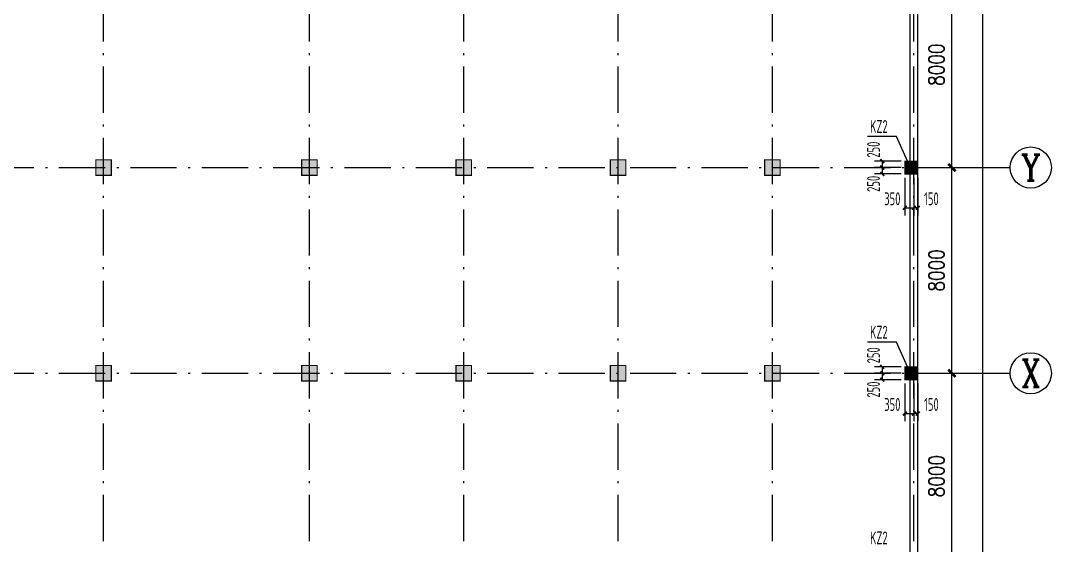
# Model space of a CAD drawing. Extents: x 2468086 to 6957054, y -3413633 to -667223.
# Drawn here: x 5171545 to 5211616, y -1133461 to -1113053 of the extents above; entities that cross this region are included whole.
import ezdxf
from ezdxf.enums import TextEntityAlignment as Align

# ---------------------------------------------------------------- set-up
doc = ezdxf.new("R2010")
doc.units = 0
doc.header["$LTSCALE"] = 100
doc.header["$MEASUREMENT"] = 0
doc.linetypes.add('2', pattern=[18.5, 12, -3, 0.5, -3])
doc.layers.get('0').update_dxf_attribs({"linetype": 'CONTINUOUS'})
doc.layers.get('DEFPOINTS').update_dxf_attribs({"linetype": 'CONTINUOUS'})
for name, color, linetype in [('AXIS', 3, 'CONTINUOUS'), ('AXIS_TEXT', 7, 'CONTINUOUS'), ('墙__实线', 3, 'CONTINUOUS'), ('柱', 2, 'CONTINUOUS'), ('柱填充', 43, 'CONTINUOUS'), ('柱编号', 211, 'CONTINUOUS'), ('轴线__尺寸数字', 7, 'CONTINUOUS'), ('轴线__点划线', 252, '2'), ('通风井定位', 145, 'CONTINUOUS')]:
    doc.layers.add(name, color=color, linetype=linetype)
doc.styles.add('_TCH_AXIS', font='COMPLEX', dxfattribs={"bigfont": 'GBCBIG'})
doc.styles.add('DIM_FONT', font='SIMPLEX.shx', dxfattribs={"width": 0.8})
doc.styles.add('GB', font='gbxwxt.shx', dxfattribs={"width": 0.7, "height": 500, "bigfont": 'gbhzfs.shx'})
doc.dimstyles.new('DIMN200', dxfattribs={"dimscale": 2, "dimtxt": 300, "dimasz": 100, "dimexe": 250, "dimexo": 300, "dimgap": 150, "dimtad": 1, "dimdec": 0, "dimzin": 0, "dimdsep": 46, "dimtxsty": 'DIM_FONT', "dimblk": 'ARCHTICK', "dimcen": 0.09, "dimclrt": 7, "dimazin": 2, "dimtfac": 1, "dimtdec": 0, "dimtix": 1, "dimtmove": 2, "dimatfit": 3, "dimldrblk": 'ARCHTICK', "dimfxl": 1, "dimtolj": 1, "dimtzin": 0, "dimarcsym": 0})
doc.dimstyles.new('LYSDIM1', dxfattribs={"dimtxt": 375, "dimasz": 1.5, "dimexe": 300, "dimexo": 150, "dimgap": 90, "dimtad": 1, "dimdec": 0, "dimzin": 0, "dimdsep": 46, "dimtxsty": 'GB', "dimblk1": 'JT', "dimblk2": 'JT', "dimsah": 1, "dimcen": 0, "dimclrt": 7, "dimadec": 0, "dimazin": 0, "dimtfac": 1, "dimtdec": 0, "dimtix": 1, "dimtmove": 2, "dimatfit": 3, "dimldrblk": 'JT', "dimfxl": 1, "dimtolj": 1, "dimtzin": 0, "dimarcsym": 0})

# ---------------------------------------------------------------- blocks, each defined once
blk = doc.blocks.new('_ARCHTICK')
at = {"color": 0, "const_width": 0.5}
blk.add_lwpolyline([(-0.71, -0.71), (0.71, 0.71)], dxfattribs=at)
blk = doc.blocks.new('*D2829')
at = {"layer": 'AXIS', "color": 0, "lineweight": -2, "transparency": 16777216}
for p, q in [((5206622, -1126768), (5208249, -1126768)), ((5207749, -1134768), (5207749, -1126768)), ((5206622, -1134768), (5208249, -1134768))]:
    blk.add_line(p, q, dxfattribs=at)
at = {"layer": 'DEFPOINTS', "color": 0, "transparency": 16777216}
for p in [(5206022, -1126768), (5207749, -1126768), (5206022, -1134768)]:
    blk.add_point(p, dxfattribs=at)
at = {"layer": 'AXIS', "color": 0, "lineweight": -2, "transparency": 16777216, "xscale": 200, "yscale": 200, "zscale": 200}
for p, rotation in [((5207749, -1126768), 90), ((5207749, -1134768), 270)]:
    blk.add_blockref('_ARCHTICK', p, dxfattribs=dict(at, rotation=rotation))
at = {"layer": 'AXIS', "color": 7, "transparency": 16777216, "insert": (5207149, -1130768), "char_height": 600, "attachment_point": 5, "rotation": 90, "style": 'DIM_FONT'}
blk.add_mtext('\\A1;8000', dxfattribs=at)
blk = doc.blocks.new('*D2830')
at = {"layer": 'AXIS', "color": 0, "lineweight": -2, "transparency": 16777216}
for p, q in [((5206622, -1118768), (5208249, -1118768)), ((5207749, -1126768), (5207749, -1118768)), ((5206622, -1126768), (5208249, -1126768))]:
    blk.add_line(p, q, dxfattribs=at)
at = {"layer": 'DEFPOINTS', "color": 0, "transparency": 16777216}
for p in [(5206022, -1118768), (5207749, -1118768), (5206022, -1126768)]:
    blk.add_point(p, dxfattribs=at)
at = {"layer": 'AXIS', "color": 0, "lineweight": -2, "transparency": 16777216, "xscale": 200, "yscale": 200, "zscale": 200}
for p, rotation in [((5207749, -1118768), 90), ((5207749, -1126768), 270)]:
    blk.add_blockref('_ARCHTICK', p, dxfattribs=dict(at, rotation=rotation))
at = {"layer": 'AXIS', "color": 7, "transparency": 16777216, "insert": (5207149, -1122768), "char_height": 600, "attachment_point": 5, "rotation": 90, "style": 'DIM_FONT'}
blk.add_mtext('\\A1;8000', dxfattribs=at)
blk = doc.blocks.new('*D2831')
at = {"layer": 'AXIS', "color": 0, "lineweight": -2, "transparency": 16777216}
for p, q in [((5206622, -1110768), (5208249, -1110768)), ((5207749, -1118768), (5207749, -1110768)), ((5206622, -1118768), (5208249, -1118768))]:
    blk.add_line(p, q, dxfattribs=at)
at = {"layer": 'DEFPOINTS', "color": 0, "transparency": 16777216}
for p in [(5206022, -1110768), (5207749, -1110768), (5206022, -1118768)]:
    blk.add_point(p, dxfattribs=at)
at = {"layer": 'AXIS', "color": 0, "lineweight": -2, "transparency": 16777216, "xscale": 200, "yscale": 200, "zscale": 200}
for p, rotation in [((5207749, -1110768), 90), ((5207749, -1118768), 270)]:
    blk.add_blockref('_ARCHTICK', p, dxfattribs=dict(at, rotation=rotation))
at = {"layer": 'AXIS', "color": 7, "transparency": 16777216, "insert": (5207149, -1114768), "char_height": 600, "attachment_point": 5, "rotation": 90, "style": 'DIM_FONT'}
blk.add_mtext('\\A1;8000', dxfattribs=at)
blk = doc.blocks.new('*D2834')
at = {"layer": 'AXIS', "color": 0, "lineweight": -2, "transparency": 16777216}
for p, q in [((5206622, -1102768), (5209449, -1102768)), ((5208949, -1236968), (5208949, -1102768)), ((5206622, -1236968), (5209449, -1236968))]:
    blk.add_line(p, q, dxfattribs=at)
at = {"layer": 'DEFPOINTS', "color": 0, "transparency": 16777216}
for p in [(5206022, -1102768), (5208949, -1102768), (5206022, -1236968)]:
    blk.add_point(p, dxfattribs=at)
at = {"layer": 'AXIS', "color": 0, "lineweight": -2, "transparency": 16777216, "xscale": 200, "yscale": 200, "zscale": 200}
for p, rotation in [((5208949, -1102768), 90), ((5208949, -1236968), 270)]:
    blk.add_blockref('_ARCHTICK', p, dxfattribs=dict(at, rotation=rotation))
at = {"layer": 'AXIS', "color": 7, "transparency": 16777216, "insert": (5208349, -1169868), "char_height": 600, "attachment_point": 5, "rotation": 90, "style": 'DIM_FONT'}
blk.add_mtext('\\A1;134200', dxfattribs=at)
blk = doc.blocks.new('JT')
at = {"layer": '轴线__尺寸数字', "const_width": 45}
blk.add_lwpolyline([(-50, -50), (50, 50)], dxfattribs=at)
blk.add_lwpolyline([(-50, -50), (50, 50)], dxfattribs=at)
blk = doc.blocks.new('*D3056')
at = {"layer": 'DEFPOINTS', "color": 0, "transparency": 16777216}
for p in [(5205042, -1118768), (5205921, -1118518), (5205921, -1118768)]:
    blk.add_point(p, dxfattribs=at)
at = {"layer": '通风井定位', "color": 0, "lineweight": -2, "transparency": 16777216}
for p, q in [((5205771, -1118518), (5204742, -1118518)), ((5205771, -1118768), (5204742, -1118768)), ((5205042, -1118519), (5205042, -1118766))]:
    blk.add_line(p, q, dxfattribs=at)
at = {"layer": '通风井定位', "color": 0, "lineweight": -2, "transparency": 16777216, "xscale": 1.5, "yscale": 1.5, "zscale": 1.5}
for p, rotation in [((5205042, -1118518), 90), ((5205042, -1118768), 270)]:
    blk.add_blockref('JT', p, dxfattribs=dict(at, rotation=rotation))
at = {"layer": '通风井定位', "color": 7, "transparency": 16777216, "insert": (5204702, -1118071), "char_height": 500, "attachment_point": 5, "rotation": 90, "style": 'GB'}
blk.add_mtext('\\A1;250', dxfattribs=at)
blk = doc.blocks.new('*D3057')
at = {"layer": 'DEFPOINTS', "color": 0, "transparency": 16777216}
for p in [(5205921, -1118768), (5205042, -1119018), (5205921, -1119018)]:
    blk.add_point(p, dxfattribs=at)
at = {"layer": '通风井定位', "color": 0, "lineweight": -2, "transparency": 16777216}
for p, q in [((5205771, -1118768), (5204742, -1118768)), ((5205042, -1118769), (5205042, -1119016)), ((5205771, -1119018), (5204742, -1119018))]:
    blk.add_line(p, q, dxfattribs=at)
at = {"layer": '通风井定位', "color": 0, "lineweight": -2, "transparency": 16777216, "xscale": 1.5, "yscale": 1.5, "zscale": 1.5}
for p, rotation in [((5205042, -1118768), 90), ((5205042, -1119018), 270)]:
    blk.add_blockref('JT', p, dxfattribs=dict(at, rotation=rotation))
at = {"layer": '通风井定位', "color": 7, "transparency": 16777216, "insert": (5204702, -1119401), "char_height": 500, "attachment_point": 5, "rotation": 90, "style": 'GB'}
blk.add_mtext('\\A1;250', dxfattribs=at)
blk = doc.blocks.new('*D3058')
at = {"layer": 'DEFPOINTS', "color": 0, "transparency": 16777216}
for p in [(5205921, -1119018), (5206271, -1119018), (5206271, -1120336)]:
    blk.add_point(p, dxfattribs=at)
at = {"layer": '通风井定位', "color": 0, "lineweight": -2, "transparency": 16777216}
for p, q in [((5205921, -1119168), (5205921, -1120636)), ((5206271, -1119168), (5206271, -1120636)), ((5205922, -1120336), (5206269, -1120336))]:
    blk.add_line(p, q, dxfattribs=at)
at = {"layer": '通风井定位', "color": 0, "lineweight": -2, "transparency": 16777216, "xscale": 1.5, "yscale": 1.5, "zscale": 1.5, "rotation": 180}
blk.add_blockref('JT', (5205921, -1120336), dxfattribs=at)
at = {"layer": '通风井定位', "color": 0, "lineweight": -2, "transparency": 16777216, "xscale": 1.5, "yscale": 1.5, "zscale": 1.5}
blk.add_blockref('JT', (5206271, -1120336), dxfattribs=at)
at = {"layer": '通风井定位', "color": 7, "transparency": 16777216, "insert": (5205433, -1119983), "char_height": 500, "attachment_point": 5, "style": 'GB'}
blk.add_mtext('\\A1;350', dxfattribs=at)
blk = doc.blocks.new('*D3059')
at = {"layer": 'DEFPOINTS', "color": 0, "transparency": 16777216}
for p in [(5206271, -1119018), (5206421, -1119018), (5206271, -1120336)]:
    blk.add_point(p, dxfattribs=at)
at = {"layer": '通风井定位', "color": 0, "lineweight": -2, "transparency": 16777216}
for p, q in [((5206271, -1119168), (5206271, -1120636)), ((5206421, -1119168), (5206421, -1120636)), ((5206269, -1120336), (5206268, -1120336)), ((5206421, -1120336), (5206271, -1120336)), ((5206422, -1120336), (5206424, -1120336))]:
    blk.add_line(p, q, dxfattribs=at)
at = {"layer": '通风井定位', "color": 0, "lineweight": -2, "transparency": 16777216, "xscale": 1.5, "yscale": 1.5, "zscale": 1.5}
blk.add_blockref('JT', (5206271, -1120336), dxfattribs=at)
at = {"layer": '通风井定位', "color": 0, "lineweight": -2, "transparency": 16777216, "xscale": 1.5, "yscale": 1.5, "zscale": 1.5, "rotation": 180}
blk.add_blockref('JT', (5206421, -1120336), dxfattribs=at)
at = {"layer": '通风井定位', "color": 7, "transparency": 16777216, "insert": (5206951, -1119983), "char_height": 500, "attachment_point": 5, "style": 'GB'}
blk.add_mtext('\\A1;150', dxfattribs=at)
blk = doc.blocks.new('*D3060')
at = {"layer": 'DEFPOINTS', "color": 0, "transparency": 16777216}
for p in [(5205042, -1126768), (5205921, -1126518), (5205921, -1126768)]:
    blk.add_point(p, dxfattribs=at)
at = {"layer": '通风井定位', "color": 0, "lineweight": -2, "transparency": 16777216}
for p, q in [((5205771, -1126518), (5204742, -1126518)), ((5205771, -1126768), (5204742, -1126768)), ((5205042, -1126519), (5205042, -1126766))]:
    blk.add_line(p, q, dxfattribs=at)
at = {"layer": '通风井定位', "color": 0, "lineweight": -2, "transparency": 16777216, "xscale": 1.5, "yscale": 1.5, "zscale": 1.5}
for p, rotation in [((5205042, -1126518), 90), ((5205042, -1126768), 270)]:
    blk.add_blockref('JT', p, dxfattribs=dict(at, rotation=rotation))
at = {"layer": '通风井定位', "color": 7, "transparency": 16777216, "insert": (5204702, -1126071), "char_height": 500, "attachment_point": 5, "rotation": 90, "style": 'GB'}
blk.add_mtext('\\A1;250', dxfattribs=at)
blk = doc.blocks.new('*D3061')
at = {"layer": 'DEFPOINTS', "color": 0, "transparency": 16777216}
for p in [(5205921, -1126768), (5205042, -1127018), (5205921, -1127018)]:
    blk.add_point(p, dxfattribs=at)
at = {"layer": '通风井定位', "color": 0, "lineweight": -2, "transparency": 16777216}
for p, q in [((5205771, -1126768), (5204742, -1126768)), ((5205042, -1126769), (5205042, -1127016)), ((5205771, -1127018), (5204742, -1127018))]:
    blk.add_line(p, q, dxfattribs=at)
at = {"layer": '通风井定位', "color": 0, "lineweight": -2, "transparency": 16777216, "xscale": 1.5, "yscale": 1.5, "zscale": 1.5}
for p, rotation in [((5205042, -1126768), 90), ((5205042, -1127018), 270)]:
    blk.add_blockref('JT', p, dxfattribs=dict(at, rotation=rotation))
at = {"layer": '通风井定位', "color": 7, "transparency": 16777216, "insert": (5204702, -1127401), "char_height": 500, "attachment_point": 5, "rotation": 90, "style": 'GB'}
blk.add_mtext('\\A1;250', dxfattribs=at)
blk = doc.blocks.new('*D3062')
at = {"layer": 'DEFPOINTS', "color": 0, "transparency": 16777216}
for p in [(5205921, -1127018), (5206271, -1127018), (5206271, -1128336)]:
    blk.add_point(p, dxfattribs=at)
at = {"layer": '通风井定位', "color": 0, "lineweight": -2, "transparency": 16777216}
for p, q in [((5205921, -1127168), (5205921, -1128636)), ((5206271, -1127168), (5206271, -1128636)), ((5205922, -1128336), (5206269, -1128336))]:
    blk.add_line(p, q, dxfattribs=at)
at = {"layer": '通风井定位', "color": 0, "lineweight": -2, "transparency": 16777216, "xscale": 1.5, "yscale": 1.5, "zscale": 1.5, "rotation": 180}
blk.add_blockref('JT', (5205921, -1128336), dxfattribs=at)
at = {"layer": '通风井定位', "color": 0, "lineweight": -2, "transparency": 16777216, "xscale": 1.5, "yscale": 1.5, "zscale": 1.5}
blk.add_blockref('JT', (5206271, -1128336), dxfattribs=at)
at = {"layer": '通风井定位', "color": 7, "transparency": 16777216, "insert": (5205433, -1127983), "char_height": 500, "attachment_point": 5, "style": 'GB'}
blk.add_mtext('\\A1;350', dxfattribs=at)
blk = doc.blocks.new('*D3063')
at = {"layer": 'DEFPOINTS', "color": 0, "transparency": 16777216}
for p in [(5206271, -1127018), (5206421, -1127018), (5206271, -1128336)]:
    blk.add_point(p, dxfattribs=at)
at = {"layer": '通风井定位', "color": 0, "lineweight": -2, "transparency": 16777216}
for p, q in [((5206271, -1127168), (5206271, -1128636)), ((5206421, -1127168), (5206421, -1128636)), ((5206269, -1128336), (5206268, -1128336)), ((5206421, -1128336), (5206271, -1128336)), ((5206422, -1128336), (5206424, -1128336))]:
    blk.add_line(p, q, dxfattribs=at)
at = {"layer": '通风井定位', "color": 0, "lineweight": -2, "transparency": 16777216, "xscale": 1.5, "yscale": 1.5, "zscale": 1.5}
blk.add_blockref('JT', (5206271, -1128336), dxfattribs=at)
at = {"layer": '通风井定位', "color": 0, "lineweight": -2, "transparency": 16777216, "xscale": 1.5, "yscale": 1.5, "zscale": 1.5, "rotation": 180}
blk.add_blockref('JT', (5206421, -1128336), dxfattribs=at)
at = {"layer": '通风井定位', "color": 7, "transparency": 16777216, "insert": (5206951, -1127983), "char_height": 500, "attachment_point": 5, "style": 'GB'}
blk.add_mtext('\\A1;150', dxfattribs=at)

msp = doc.modelspace()

# ---------------------------------------------------------------- hatches: boundary and pattern name
at = {"layer": '柱填充'}
for points in [[(5174470.8, -1118467.8), (5174470.8, -1119067.8), (5175070.8, -1119067.8), (5175070.8, -1118467.8)], [(5182470.8, -1118467.8), (5182470.8, -1119067.8), (5183070.8, -1119067.8), (5183070.8, -1118467.8)], [(5188470.8, -1118467.8), (5188470.8, -1119067.8), (5189070.8, -1119067.8), (5189070.8, -1118467.8)], [(5194470.8, -1118467.8), (5194470.8, -1119067.8), (5195070.8, -1119067.8), (5195070.8, -1118467.8)], [(5200470.8, -1118467.8), (5200470.8, -1119067.8), (5201070.8, -1119067.8), (5201070.8, -1118467.8)], [(5205920.8, -1118517.8), (5205920.8, -1119017.8), (5206420.8, -1119017.8), (5206420.8, -1118517.8)], [(5174470.8, -1126467.8), (5174470.8, -1127067.8), (5175070.8, -1127067.8), (5175070.8, -1126467.8)], [(5182470.8, -1126467.8), (5182470.8, -1127067.8), (5183070.8, -1127067.8), (5183070.8, -1126467.8)], [(5188470.8, -1126467.8), (5188470.8, -1127067.8), (5189070.8, -1127067.8), (5189070.8, -1126467.8)], [(5194470.8, -1126467.8), (5194470.8, -1127067.8), (5195070.8, -1127067.8), (5195070.8, -1126467.8)], [(5200470.8, -1126467.8), (5200470.8, -1127067.8), (5201070.8, -1127067.8), (5201070.8, -1126467.8)], [(5205920.8, -1126517.8), (5205920.8, -1127017.8), (5206420.8, -1127017.8), (5206420.8, -1126517.8)]]:
    msp.add_hatch(color=256, dxfattribs=at).paths.add_polyline_path(points)

# ---------------------------------------------------------------- linework, layer by layer
at = {"layer": 'AXIS'}
for p, q in [((5206021.8, -1118767.8), (5210016.5, -1118767.8)), ((5206021.8, -1126767.8), (5210016.5, -1126767.8))]:
    msp.add_line(p, q, dxfattribs=at)
for centre in [(5210816.5, -1118767.8), (5210816.5, -1126767.8)]:
    msp.add_circle(centre, 800, dxfattribs=at)
at = {"layer": '墙__实线', "color": 94, "const_width": 45}
for points in [[(5206120.8, -1118517.8), (5206120.8, -1111017.8)], [(5206420.8, -1118517.8), (5206420.8, -1111017.8)], [(5206120.8, -1126517.8), (5206120.8, -1119017.8)], [(5206420.8, -1126517.8), (5206420.8, -1119017.8)], [(5206120.8, -1134517.8), (5206120.8, -1127017.8)], [(5206420.8, -1134517.8), (5206420.8, -1127017.8)]]:
    msp.add_lwpolyline(points, dxfattribs=at)
at = {"layer": '柱', "const_width": 45}
for points in [[(5174470.8, -1118467.8), (5174470.8, -1119067.8), (5175070.8, -1119067.8), (5175070.8, -1118467.8), (5174470.8, -1118467.8)], [(5182470.8, -1118467.8), (5182470.8, -1119067.8), (5183070.8, -1119067.8), (5183070.8, -1118467.8), (5182470.8, -1118467.8)], [(5188470.8, -1118467.8), (5188470.8, -1119067.8), (5189070.8, -1119067.8), (5189070.8, -1118467.8), (5188470.8, -1118467.8)], [(5194470.8, -1118467.8), (5194470.8, -1119067.8), (5195070.8, -1119067.8), (5195070.8, -1118467.8), (5194470.8, -1118467.8)], [(5200470.8, -1118467.8), (5200470.8, -1119067.8), (5201070.8, -1119067.8), (5201070.8, -1118467.8), (5200470.8, -1118467.8)], [(5205920.8, -1118517.8), (5205920.8, -1119017.8), (5206420.8, -1119017.8), (5206420.8, -1118517.8), (5205920.8, -1118517.8)], [(5174470.8, -1126467.8), (5174470.8, -1127067.8), (5175070.8, -1127067.8), (5175070.8, -1126467.8), (5174470.8, -1126467.8)], [(5182470.8, -1126467.8), (5182470.8, -1127067.8), (5183070.8, -1127067.8), (5183070.8, -1126467.8), (5182470.8, -1126467.8)], [(5188470.8, -1126467.8), (5188470.8, -1127067.8), (5189070.8, -1127067.8), (5189070.8, -1126467.8), (5188470.8, -1126467.8)], [(5194470.8, -1126467.8), (5194470.8, -1127067.8), (5195070.8, -1127067.8), (5195070.8, -1126467.8), (5194470.8, -1126467.8)], [(5200470.8, -1126467.8), (5200470.8, -1127067.8), (5201070.8, -1127067.8), (5201070.8, -1126467.8), (5200470.8, -1126467.8)], [(5205920.8, -1126517.8), (5205920.8, -1127017.8), (5206420.8, -1127017.8), (5206420.8, -1126517.8), (5205920.8, -1126517.8)]]:
    msp.add_lwpolyline(points, dxfattribs=at)
at = {"layer": '柱编号'}
for p, q in [((5205600.6, -1117563.5), (5204468.4, -1117563.5)), ((5206023.4, -1118517.8), (5205600.6, -1117563.5)), ((5205600.6, -1125563.5), (5204468.4, -1125563.5)), ((5206023.4, -1126517.8), (5205600.6, -1125563.5))]:
    msp.add_line(p, q, dxfattribs=at)
at = {"layer": '轴线__点划线', "ltscale": 1.5}
for p, q in [((5174770.8, -1158267.8), (5174770.8, -1100139.4)), ((5182770.8, -1158267.8), (5182770.8, -1100139.4)), ((5188770.8, -1158267.8), (5188770.8, -1100139.4)), ((5194770.8, -1158267.8), (5194770.8, -1100139.4)), ((5200770.8, -1158267.8), (5200770.8, -1100139.4)), ((5206270.8, -1158267.8), (5206270.8, -1100139.4)), ((4923285.1, -1118767.8), (5210016.5, -1118767.8)), ((4923285.1, -1126767.8), (5210016.5, -1126767.8))]:
    msp.add_line(p, q, dxfattribs=at)

# ---------------------------------------------------------------- texts
at = {"layer": 'AXIS_TEXT', "style": '_TCH_AXIS'}
for s, height, width, p, p2 in [('Y', 1018.2, 0.842105, (5210428.6, -1119276.9), (5211204.3, -1119276.9)), ('X', 1065, 0.777778, (5210461.4, -1127300.3), (5211171.5, -1127300.3))]:
    msp.add_text(s, height=height, dxfattribs=dict(at, width=width)).set_placement(p, p2, align=Align.FIT)
at = {"layer": '柱编号', "style": 'GB', "width": 0.7}
for p in [(5204566.6, -1117420.2), (5204566.6, -1125420.2), (5204566.6, -1133420.2)]:
    msp.add_text('KZ2', height=500, dxfattribs=at).set_placement(p)

# ---------------------------------------------------------------- dimensions: what is measured, and where the dimension line sits
at = {"layer": 'AXIS'}
for p1, p2, distance, picture, middle in [((5206021.8, -1236967.6), (5206021.8, -1102767.8), -2927.6, '*D2834', (5208349.4, -1169867.7)), ((5206021.8, -1118767.8), (5206021.8, -1110767.8), -1727.6, '*D2831', (5207149.4, -1114767.8)), ((5206021.8, -1126767.8), (5206021.8, -1118767.8), -1727.6, '*D2830', (5207149.4, -1122767.8)), ((5206021.8, -1134767.8), (5206021.8, -1126767.8), -1727.6, '*D2829', (5207149.4, -1130767.8))]:
    dim = msp.add_aligned_dim(p1=p1, p2=p2, distance=distance, dimstyle='DIMN200', dxfattribs=at)
    dim.commit()
    dim.dimension.update_dxf_attribs({"geometry": picture, "text_midpoint": middle})
at = {"layer": '通风井定位'}
for base, p1, p2, picture, middle in [((5205041.7, -1118767.8), (5205920.8, -1118517.8), (5205920.8, -1118767.8), '*D3056', (5204701.6, -1118070.6)), ((5205041.7, -1119017.8), (5205920.8, -1118767.8), (5205920.8, -1119017.8), '*D3057', (5204701.6, -1119401.3)), ((5205041.7, -1126767.8), (5205920.8, -1126517.8), (5205920.8, -1126767.8), '*D3060', (5204701.6, -1126070.6)), ((5205041.7, -1127017.8), (5205920.8, -1126767.8), (5205920.8, -1127017.8), '*D3061', (5204701.6, -1127401.3))]:
    dim = msp.add_linear_dim(base=base, p1=p1, p2=p2, angle=90, dimstyle='LYSDIM1', override={"dimtxt": 500}, dxfattribs=at)
    dim.commit()
    dim.dimension.update_dxf_attribs({"geometry": picture, "text_midpoint": middle, "dimtype": 128})
for base, p1, p2, picture, middle in [((5206270.8, -1120335.8), (5205920.8, -1119017.8), (5206270.8, -1119017.8), '*D3058', (5205433.2, -1119982.6)), ((5206270.8, -1120335.8), (5206420.8, -1119017.8), (5206270.8, -1119017.8), '*D3059', (5206951.2, -1119982.6)), ((5206270.8, -1128335.8), (5205920.8, -1127017.8), (5206270.8, -1127017.8), '*D3062', (5205433.2, -1127982.6)), ((5206270.8, -1128335.8), (5206420.8, -1127017.8), (5206270.8, -1127017.8), '*D3063', (5206951.2, -1127982.6))]:
    dim = msp.add_linear_dim(base=base, p1=p1, p2=p2, dimstyle='LYSDIM1', override={"dimtxt": 500}, dxfattribs=at)
    dim.commit()
    dim.dimension.update_dxf_attribs({"geometry": picture, "text_midpoint": middle, "dimtype": 128})

doc.saveas('drawing.dxf')
